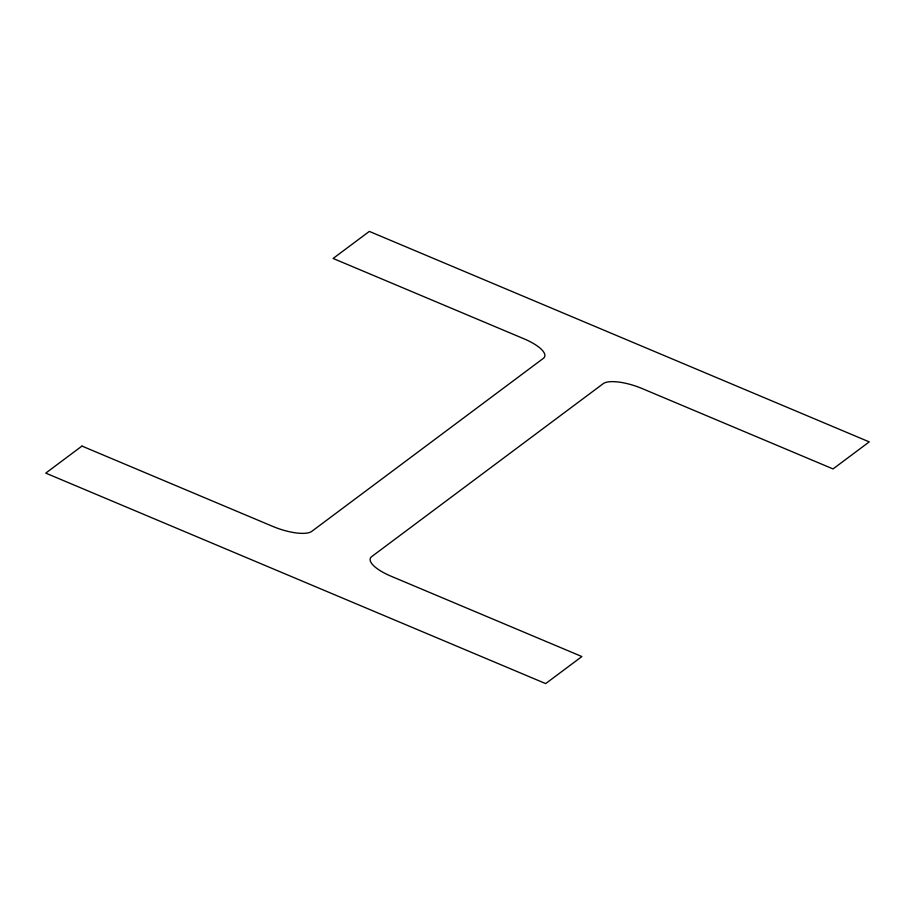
<?xml version="1.0" encoding="UTF-8"?>
<svg xmlns="http://www.w3.org/2000/svg" width="915" height="915" viewBox="0 0 915 915"><rect width="100%" height="100%" fill="white"/><g stroke="black" fill="none" stroke-linecap="round" stroke-linejoin="round"><path stroke-width="1.37" d="M81.961 446.074L45.75 473.112L545.672 683.596L581.883 656.547L391.082 576.221A32.368 10.374 18.8 0 1 371.73 556.572L603.202 383.66A32.368 10.374 18.8 0 1 642.25 388.601L833.039 468.926L869.25 441.888L369.328 231.404L333.117 258.453L523.918 338.779A32.368 10.374 18.8 0 1 543.27 358.428L311.798 531.341A32.368 10.374 18.8 0 1 272.75 526.399L81.961 446.074"/></g></svg>
